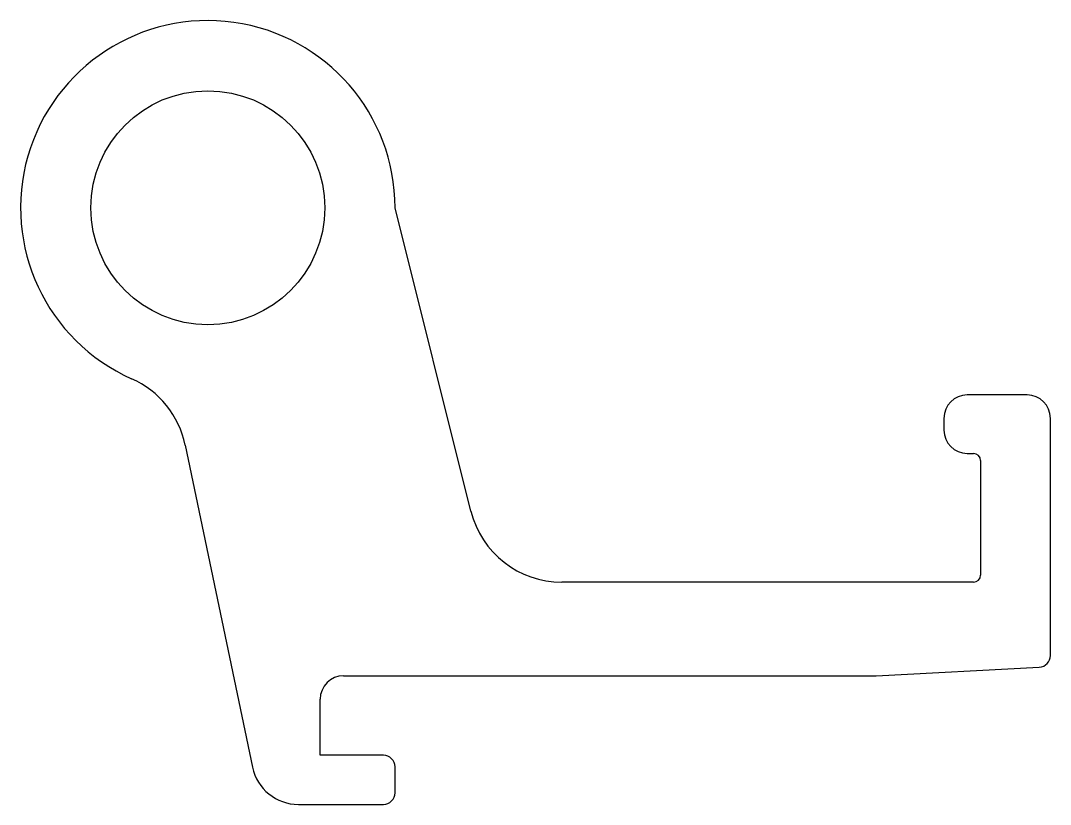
# Model space of a CAD drawing. Extents: x 674.3 to 718.3, y 720.5 to 754.
import ezdxf

# ---------------------------------------------------------------- set-up
doc = ezdxf.new("R2010")
doc.units = 0
doc.layers.get('0').update_dxf_attribs({"linetype": 'CONTINUOUS'})

msp = doc.modelspace()

# ---------------------------------------------------------------- linework, layer by layer
for p, q in [((693.591, 733.003), (690.349, 745.973)), ((717.349, 737.973), (714.797, 737.973)), ((713.797, 736.973), (713.797, 736.473)), ((718.349, 726.838), (718.349, 736.973)), ((681.382, 735.83), (684.261, 722.064)), ((714.797, 735.473), (715.067, 735.473)), ((715.367, 735.173), (715.367, 730.273)), ((715.067, 729.973), (697.472, 729.973)), ((710.909, 725.973), (717.875, 726.338)), ((688.149, 725.973), (710.909, 725.973)), ((687.149, 722.573), (687.149, 724.973)), ((689.849, 722.573), (687.149, 722.573)), ((690.349, 720.973), (690.349, 722.073)), ((686.219, 720.473), (689.849, 720.473))]:
    msp.add_line(p, q)
msp.add_circle((682.349, 745.973), 5)
for centre, radius, start, end in [((682.349, 745.973), 8, 0, 245.9931), ((677.467, 735.011), 4, 11.8144, 65.9931), ((714.797, 736.973), 1, 90, 180), ((717.349, 736.973), 1, 0, 90), ((714.797, 736.473), 1, 180, 270), ((715.067, 735.173), 0.3, 0, 90), ((697.472, 733.973), 4, 194.0362, 270), ((715.067, 730.273), 0.3, 270, 0), ((717.849, 726.838), 0.5, 273, 0), ((688.149, 724.973), 1, 90, 180), ((689.849, 722.073), 0.5, 0, 90), ((686.219, 722.473), 2, 191.8144, 270), ((689.849, 720.973), 0.5, 270, 0)]:
    msp.add_arc(centre, radius, start, end)

doc.saveas('drawing.dxf')
